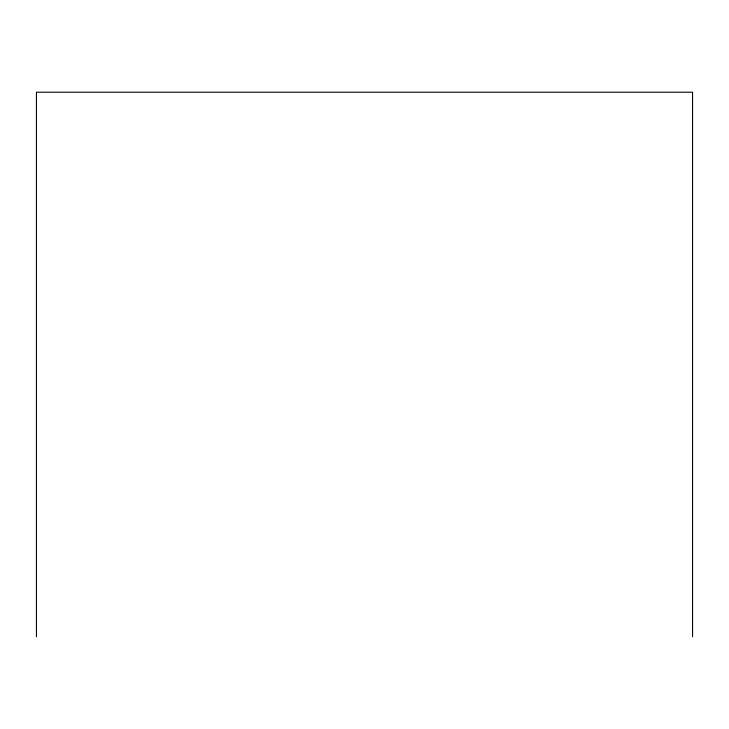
<?xml version="1.0" encoding="UTF-8"?>
<svg xmlns="http://www.w3.org/2000/svg" width="729" height="729" viewBox="0 0 729 729"><rect width="100%" height="100%" fill="white"/><g stroke="black" fill="none" stroke-linecap="round" stroke-linejoin="round"><path stroke-width="1.09" d="M692.55 636.781L692.55 92.219L36.45 92.219L36.45 636.781"/></g></svg>
